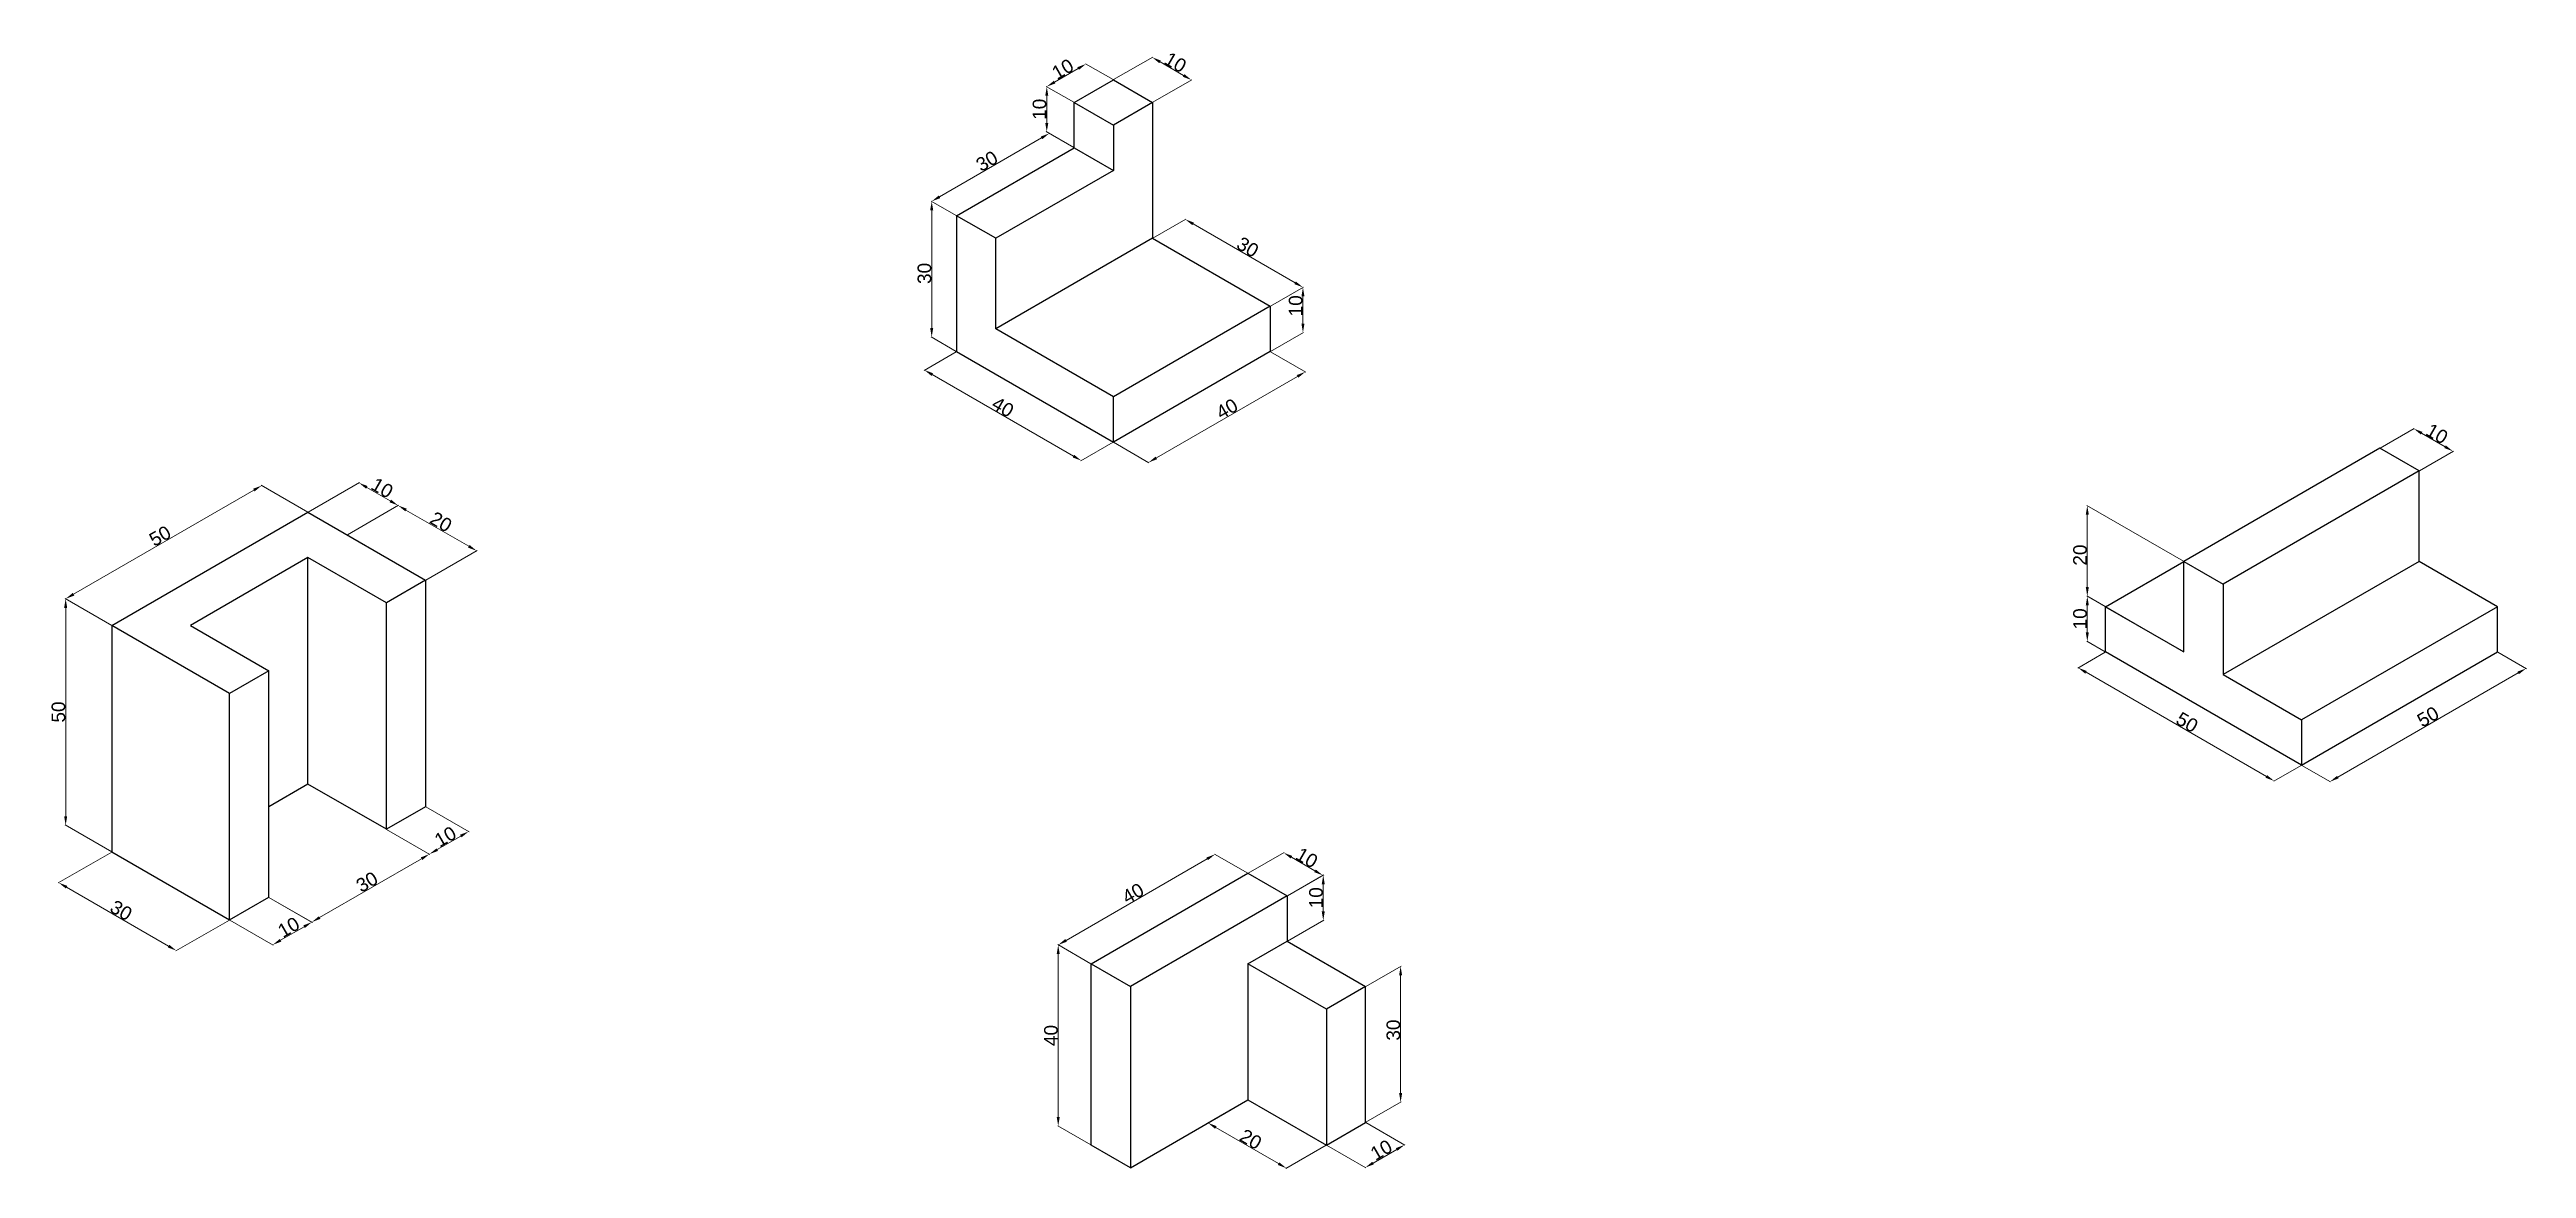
# Model space of a CAD drawing. Header units: millimetres. Extents: x -40 to 507, y -105 to 142.
import ezdxf

# ---------------------------------------------------------------- set-up
doc = ezdxf.new("R2010")
doc.units = ezdxf.units.MM
doc.header["$MEASUREMENT"] = 0
doc.layers.add('AM_5', color=3, linetype='Continuous', lineweight=15)
doc.styles.get("Standard").update_dxf_attribs({"font": 'arial.ttf'})
doc.dimstyles.new('AM_ANSI$0', dxfattribs={"dimtxt": 3, "dimasz": 2, "dimexe": 0.1, "dimexo": 0.05, "dimgap": 0.06, "dimtad": 1, "dimtoh": 1, "dimdec": 3, "dimzin": 9, "dimdsep": 46, "dimtxsty": 'Standard', "dimcen": 0, "dimclrd": 256, "dimclre": 256, "dimclrt": 2, "dimadec": 0, "dimazin": 2, "dimtp": 0.1, "dimtm": 0.1, "dimtfac": 0.71, "dimtdec": 3, "dimtofl": 0, "dimtmove": 0, "dimatfit": 3, "dimfxl": 1, "dimtolj": 1, "dimtzin": 7, "dimlwd": -1, "dimlwe": -1, "dimarcsym": 1})

# ---------------------------------------------------------------- blocks, each defined once
blk = doc.blocks.new('*D5')
at = {"layer": 'AM_5', "transparency": 16777216}
for p, q in [((-34.47, 21.9), (5.37, 44.9)), ((17.27, 40.03), (7, 45.96)), ((-26.03, 15.03), (-36.3, 20.96))]:
    blk.add_line(p, q, dxfattribs=at)
for points in [[(5.2, 45.19), (5.53, 44.61), (7.1, 45.9)], [(-34.64, 22.19), (-34.3, 21.61), (-36.2, 20.9)]]:
    blk.add_solid(points, dxfattribs=at)
at = {"layer": 'Defpoints', "color": 0, "transparency": 16777216}
for p in [(7.1, 45.9), (17.32, 40), (-25.98, 15)]:
    blk.add_point(p, dxfattribs=at)
at = {"layer": 'AM_5', "color": 2, "transparency": 16777216, "insert": (-15.35, 34.78), "char_height": 3, "attachment_point": 5, "rotation": 30}
blk.add_mtext('\\A1;50', dxfattribs=at)
blk = doc.blocks.new('*D6')
at = {"layer": 'AM_5', "transparency": 16777216}
for p, q in [((-26.03, 15.03), (-36.3, 20.96)), ((-36.2, 18.9), (-36.2, -27.1)), ((-26.03, -34.97), (-36.3, -29.04))]:
    blk.add_line(p, q, dxfattribs=at)
for points in [[(-36.54, 18.9), (-35.87, 18.9), (-36.2, 20.9)], [(-36.54, -27.1), (-35.87, -27.1), (-36.2, -29.1)]]:
    blk.add_solid(points, dxfattribs=at)
at = {"layer": 'Defpoints', "color": 0, "transparency": 16777216}
for p in [(-25.98, 15), (-36.2, -29.1), (-25.98, -35)]:
    blk.add_point(p, dxfattribs=at)
at = {"layer": 'AM_5', "color": 2, "transparency": 16777216, "insert": (-37.79, -4.1), "char_height": 3, "attachment_point": 5, "rotation": 90}
blk.add_mtext('\\A1;50', dxfattribs=at)
blk = doc.blocks.new('*D7')
at = {"layer": 'AM_5', "transparency": 16777216}
for p, q in [((-26.03, -35.03), (-37.83, -41.84)), ((-36, -42.78), (-13.48, -55.78)), ((-0.05, -50.03), (-11.85, -56.84))]:
    blk.add_line(p, q, dxfattribs=at)
for points in [[(-35.83, -42.5), (-36.17, -43.07), (-37.73, -41.78)], [(-13.32, -55.5), (-13.65, -56.07), (-11.75, -56.78)]]:
    blk.add_solid(points, dxfattribs=at)
at = {"layer": 'Defpoints', "color": 0, "transparency": 16777216}
for p in [(-25.98, -35), (0, -50), (-11.75, -56.78)]:
    blk.add_point(p, dxfattribs=at)
at = {"layer": 'AM_5', "color": 2, "transparency": 16777216, "insert": (-23.94, -47.91), "char_height": 3, "attachment_point": 5, "rotation": 330}
blk.add_mtext('\\A1;30', dxfattribs=at)
blk = doc.blocks.new('*D8')
at = {"layer": 'AM_5', "transparency": 16777216}
for p, q in [((8.71, -45.03), (18.29, -50.56)), ((0.05, -50.03), (9.63, -55.56)), ((11.26, -54.5), (16.46, -51.5))]:
    blk.add_line(p, q, dxfattribs=at)
for points in [[(11.09, -54.21), (11.43, -54.79), (9.53, -55.5)], [(16.29, -51.21), (16.62, -51.79), (18.19, -50.5)]]:
    blk.add_solid(points, dxfattribs=at)
at = {"layer": 'Defpoints', "color": 0, "transparency": 16777216}
for p in [(8.66, -45), (0, -50), (18.19, -50.5)]:
    blk.add_point(p, dxfattribs=at)
at = {"layer": 'AM_5', "color": 2, "transparency": 16777216, "insert": (13.06, -51.62), "char_height": 3, "attachment_point": 5, "rotation": 30}
blk.add_mtext('\\A1;10', dxfattribs=at)
blk = doc.blocks.new('*D9')
at = {"layer": 'AM_5', "transparency": 16777216}
for p, q in [((43.35, -25.03), (52.9, -30.54)), ((34.69, -30.03), (44.24, -35.54)), ((45.87, -34.48), (51.07, -31.48))]:
    blk.add_line(p, q, dxfattribs=at)
for points in [[(50.9, -31.2), (51.24, -31.77), (52.8, -30.48)], [(45.71, -34.2), (46.04, -34.77), (44.14, -35.48)]]:
    blk.add_solid(points, dxfattribs=at)
at = {"layer": 'Defpoints', "color": 0, "transparency": 16777216}
for p in [(43.3, -25), (34.64, -30), (52.8, -30.48)]:
    blk.add_point(p, dxfattribs=at)
at = {"layer": 'AM_5', "color": 2, "transparency": 16777216, "insert": (47.67, -31.61), "char_height": 3, "attachment_point": 5, "rotation": 30}
blk.add_mtext('\\A1;10', dxfattribs=at)
blk = doc.blocks.new('*D10')
at = {"layer": 'AM_5', "transparency": 16777216}
for p, q in [((34.69, -30.03), (44.24, -35.54)), ((19.89, -49.48), (42.41, -36.48)), ((8.71, -45.03), (18.26, -50.54))]:
    blk.add_line(p, q, dxfattribs=at)
for points in [[(42.24, -36.2), (42.58, -36.77), (44.14, -35.48)], [(19.73, -49.2), (20.06, -49.77), (18.16, -50.48)]]:
    blk.add_solid(points, dxfattribs=at)
at = {"layer": 'Defpoints', "color": 0, "transparency": 16777216}
for p in [(34.64, -30), (44.14, -35.48), (8.66, -45)]:
    blk.add_point(p, dxfattribs=at)
at = {"layer": 'AM_5', "color": 2, "transparency": 16777216, "insert": (30.35, -41.61), "char_height": 3, "attachment_point": 5, "rotation": 30}
blk.add_mtext('\\A1;30', dxfattribs=at)
blk = doc.blocks.new('*D12')
at = {"layer": 'AM_5', "transparency": 16777216}
for p, q in [((26.03, 35.03), (37.34, 41.56)), ((38.97, 40.5), (52.83, 32.5)), ((43.35, 25.03), (54.66, 31.56))]:
    blk.add_line(p, q, dxfattribs=at)
for points in [[(39.14, 40.79), (38.81, 40.21), (37.24, 41.5)], [(53, 32.79), (52.66, 32.21), (54.56, 31.5)]]:
    blk.add_solid(points, dxfattribs=at)
at = {"layer": 'Defpoints', "color": 0, "transparency": 16777216}
for p in [(25.98, 35), (54.56, 31.5), (43.3, 25)]:
    blk.add_point(p, dxfattribs=at)
at = {"layer": 'AM_5', "color": 2, "transparency": 16777216, "insert": (46.7, 37.88), "char_height": 3, "attachment_point": 5, "rotation": 330}
blk.add_mtext('\\A1;20', dxfattribs=at)
blk = doc.blocks.new('*D13')
at = {"layer": 'AM_5', "transparency": 16777216}
for p, q in [((17.37, 40.03), (28.68, 46.56)), ((30.31, 45.5), (35.51, 42.5)), ((26.03, 35.03), (37.34, 41.56))]:
    blk.add_line(p, q, dxfattribs=at)
for points in [[(30.48, 45.79), (30.15, 45.21), (28.58, 46.5)], [(35.68, 42.79), (35.34, 42.21), (37.24, 41.5)]]:
    blk.add_solid(points, dxfattribs=at)
at = {"layer": 'Defpoints', "color": 0, "transparency": 16777216}
for p in [(17.32, 40), (37.24, 41.5), (25.98, 35)]:
    blk.add_point(p, dxfattribs=at)
at = {"layer": 'AM_5', "color": 2, "transparency": 16777216, "insert": (33.71, 45.38), "char_height": 3, "attachment_point": 5, "rotation": 330}
blk.add_mtext('\\A1;10', dxfattribs=at)
blk = doc.blocks.new('*D14')
at = {"layer": 'AM_5', "transparency": 16777216}
for p, q in [((186.5, 130.52), (180.4, 134.04)), ((180.5, 131.98), (180.5, 125.98)), ((186.5, 120.52), (180.4, 124.04))]:
    blk.add_line(p, q, dxfattribs=at)
for points in [[(180.17, 131.98), (180.84, 131.98), (180.5, 133.98)], [(180.17, 125.98), (180.84, 125.98), (180.5, 123.98)]]:
    blk.add_solid(points, dxfattribs=at)
at = {"layer": 'Defpoints', "color": 0, "transparency": 16777216}
for p in [(186.55, 130.49), (180.5, 123.98), (186.55, 120.49)]:
    blk.add_point(p, dxfattribs=at)
at = {"layer": 'AM_5', "color": 2, "transparency": 16777216, "insert": (178.91, 128.98), "char_height": 3, "attachment_point": 5, "rotation": 90}
blk.add_mtext('\\A1;10', dxfattribs=at)
blk = doc.blocks.new('*D15')
at = {"layer": 'AM_5', "transparency": 16777216}
for p, q in [((182.23, 134.98), (187.43, 137.98)), ((195.16, 135.52), (189.06, 139.04)), ((186.5, 130.52), (180.4, 134.04))]:
    blk.add_line(p, q, dxfattribs=at)
for points in [[(187.26, 138.27), (187.6, 137.69), (189.16, 138.98)], [(182.07, 135.27), (182.4, 134.69), (180.5, 133.98)]]:
    blk.add_solid(points, dxfattribs=at)
at = {"layer": 'Defpoints', "color": 0, "transparency": 16777216}
for p in [(189.16, 138.98), (195.21, 135.49), (186.55, 130.49)]:
    blk.add_point(p, dxfattribs=at)
at = {"layer": 'AM_5', "color": 2, "transparency": 16777216, "insert": (184.04, 137.86), "char_height": 3, "attachment_point": 5, "rotation": 30}
blk.add_mtext('\\A1;10', dxfattribs=at)
blk = doc.blocks.new('*D16')
at = {"layer": 'AM_5', "transparency": 16777216}
for p, q in [((160.52, 105.52), (154.99, 108.71)), ((155.09, 80.66), (155.09, 106.66)), ((160.52, 75.52), (154.99, 78.71))]:
    blk.add_line(p, q, dxfattribs=at)
for points in [[(154.75, 106.66), (155.42, 106.66), (155.09, 108.66)], [(154.75, 80.66), (155.42, 80.66), (155.09, 78.66)]]:
    blk.add_solid(points, dxfattribs=at)
at = {"layer": 'Defpoints', "color": 0, "transparency": 16777216}
for p in [(155.09, 108.66), (160.57, 105.49), (160.57, 75.49)]:
    blk.add_point(p, dxfattribs=at)
at = {"layer": 'AM_5', "color": 2, "transparency": 16777216, "insert": (153.49, 92.74), "char_height": 3, "attachment_point": 5, "rotation": 90}
blk.add_mtext('\\A1;30', dxfattribs=at)
blk = doc.blocks.new('*D17')
at = {"layer": 'AM_5', "transparency": 16777216}
for p, q in [((160.52, 75.46), (153.39, 71.34)), ((155.22, 70.4), (186.4, 52.4)), ((195.16, 55.46), (188.03, 51.34))]:
    blk.add_line(p, q, dxfattribs=at)
for points in [[(155.39, 70.69), (155.05, 70.11), (153.49, 71.4)], [(186.56, 52.69), (186.23, 52.11), (188.13, 51.4)]]:
    blk.add_solid(points, dxfattribs=at)
at = {"layer": 'Defpoints', "color": 0, "transparency": 16777216}
for p in [(160.57, 75.49), (195.21, 55.49), (188.13, 51.4)]:
    blk.add_point(p, dxfattribs=at)
at = {"layer": 'AM_5', "color": 2, "transparency": 16777216, "insert": (170.81, 63.24), "char_height": 3, "attachment_point": 5, "rotation": 330}
blk.add_mtext('\\A1;40', dxfattribs=at)
blk = doc.blocks.new('*D18')
at = {"layer": 'AM_5', "transparency": 16777216}
for p, q in [((229.9, 75.46), (237.72, 70.95)), ((204.71, 52), (235.89, 70)), ((195.26, 55.46), (203.08, 50.95))]:
    blk.add_line(p, q, dxfattribs=at)
for points in [[(235.72, 70.29), (236.06, 69.72), (237.62, 71)], [(204.55, 52.29), (204.88, 51.72), (202.98, 51)]]:
    blk.add_solid(points, dxfattribs=at)
at = {"layer": 'Defpoints', "color": 0, "transparency": 16777216}
for p in [(229.85, 75.49), (237.62, 71), (195.21, 55.49)]:
    blk.add_point(p, dxfattribs=at)
at = {"layer": 'AM_5', "color": 2, "transparency": 16777216, "insert": (220.3, 62.84), "char_height": 3, "attachment_point": 5, "rotation": 30}
blk.add_mtext('\\A1;40', dxfattribs=at)
blk = doc.blocks.new('*D19')
at = {"layer": 'AM_5', "transparency": 16777216}
for p, q in [((229.9, 85.52), (237.19, 89.72)), ((237.09, 81.67), (237.09, 87.67)), ((229.9, 75.52), (237.19, 79.72))]:
    blk.add_line(p, q, dxfattribs=at)
for points in [[(236.75, 87.67), (237.42, 87.67), (237.09, 89.67)], [(236.75, 81.67), (237.42, 81.67), (237.09, 79.67)]]:
    blk.add_solid(points, dxfattribs=at)
at = {"layer": 'Defpoints', "color": 0, "transparency": 16777216}
for p in [(237.09, 89.67), (229.85, 85.49), (229.85, 75.49)]:
    blk.add_point(p, dxfattribs=at)
at = {"layer": 'AM_5', "color": 2, "transparency": 16777216, "insert": (235.49, 85.59), "char_height": 3, "attachment_point": 5, "rotation": 90}
blk.add_mtext('\\A1;10', dxfattribs=at)
blk = doc.blocks.new('*D20')
at = {"layer": 'AM_5', "transparency": 16777216}
for p, q in [((156.82, 109.66), (179.34, 122.66)), ((186.5, 120.52), (180.97, 123.71)), ((160.52, 105.52), (154.99, 108.71))]:
    blk.add_line(p, q, dxfattribs=at)
for points in [[(179.17, 122.95), (179.5, 122.37), (181.07, 123.66)], [(156.65, 109.95), (156.99, 109.37), (155.09, 108.66)]]:
    blk.add_solid(points, dxfattribs=at)
at = {"layer": 'Defpoints', "color": 0, "transparency": 16777216}
for p in [(181.07, 123.66), (186.55, 120.49), (160.57, 105.49)]:
    blk.add_point(p, dxfattribs=at)
at = {"layer": 'AM_5', "color": 2, "transparency": 16777216, "insert": (167.28, 117.54), "char_height": 3, "attachment_point": 5, "rotation": 30}
blk.add_mtext('\\A1;30', dxfattribs=at)
blk = doc.blocks.new('*D21')
at = {"layer": 'AM_5', "transparency": 16777216}
for p, q in [((195.26, 135.52), (203.9, 140.51)), ((205.53, 139.45), (210.73, 136.45)), ((203.92, 130.52), (212.56, 135.51))]:
    blk.add_line(p, q, dxfattribs=at)
for points in [[(205.7, 139.74), (205.36, 139.16), (203.8, 140.45)], [(210.89, 136.74), (210.56, 136.16), (212.46, 135.45)]]:
    blk.add_solid(points, dxfattribs=at)
at = {"layer": 'Defpoints', "color": 0, "transparency": 16777216}
for p in [(195.21, 135.49), (212.46, 135.45), (203.87, 130.49)]:
    blk.add_point(p, dxfattribs=at)
at = {"layer": 'AM_5', "color": 2, "transparency": 16777216, "insert": (208.92, 139.33), "char_height": 3, "attachment_point": 5, "rotation": 330}
blk.add_mtext('\\A1;10', dxfattribs=at)
blk = doc.blocks.new('*D22')
at = {"layer": 'AM_5', "transparency": 16777216}
for p, q in [((203.92, 100.52), (211.21, 104.72)), ((212.84, 103.67), (235.35, 90.67)), ((229.9, 85.52), (237.19, 89.72))]:
    blk.add_line(p, q, dxfattribs=at)
for points in [[(213, 103.96), (212.67, 103.38), (211.11, 104.67)], [(235.52, 90.96), (235.19, 90.38), (237.09, 89.67)]]:
    blk.add_solid(points, dxfattribs=at)
at = {"layer": 'Defpoints', "color": 0, "transparency": 16777216}
for p in [(203.87, 100.49), (237.09, 89.67), (229.85, 85.49)]:
    blk.add_point(p, dxfattribs=at)
at = {"layer": 'AM_5', "color": 2, "transparency": 16777216, "insert": (224.89, 98.55), "char_height": 3, "attachment_point": 5, "rotation": 330}
blk.add_mtext('\\A1;30', dxfattribs=at)
blk = doc.blocks.new('*D23')
at = {"layer": 'AM_5', "transparency": 16777216}
for p, q in [((184.76, -54.52), (215.94, -36.52)), ((224.89, -39.69), (217.57, -35.46)), ((190.25, -59.69), (182.93, -55.46))]:
    blk.add_line(p, q, dxfattribs=at)
for points in [[(215.77, -36.23), (216.1, -36.81), (217.67, -35.52)], [(184.59, -54.23), (184.93, -54.81), (183.03, -55.52)]]:
    blk.add_solid(points, dxfattribs=at)
at = {"layer": 'Defpoints', "color": 0, "transparency": 16777216}
for p in [(217.67, -35.52), (224.94, -39.72), (190.3, -59.72)]:
    blk.add_point(p, dxfattribs=at)
at = {"layer": 'AM_5', "color": 2, "transparency": 16777216, "insert": (199.55, -44.14), "char_height": 3, "attachment_point": 5, "rotation": 30}
blk.add_mtext('\\A1;40', dxfattribs=at)
blk = doc.blocks.new('*D24')
at = {"layer": 'AM_5', "transparency": 16777216}
for p, q in [((190.25, -59.69), (182.93, -55.46)), ((183.03, -93.52), (183.03, -57.52)), ((190.25, -99.69), (182.93, -95.46))]:
    blk.add_line(p, q, dxfattribs=at)
for points in [[(182.7, -57.52), (183.36, -57.52), (183.03, -55.52)], [(182.7, -93.52), (183.36, -93.52), (183.03, -95.52)]]:
    blk.add_solid(points, dxfattribs=at)
at = {"layer": 'Defpoints', "color": 0, "transparency": 16777216}
for p in [(183.03, -55.52), (190.3, -59.72), (190.3, -99.72)]:
    blk.add_point(p, dxfattribs=at)
at = {"layer": 'AM_5', "color": 2, "transparency": 16777216, "insert": (181.44, -75.52), "char_height": 3, "attachment_point": 5, "rotation": 90}
blk.add_mtext('\\A1;40', dxfattribs=at)
blk = doc.blocks.new('*D25')
at = {"layer": 'AM_5', "transparency": 16777216}
for p, q in [((224.99, -39.69), (232.93, -35.11)), ((234.56, -36.17), (239.75, -39.17)), ((233.65, -44.69), (241.59, -40.11))]:
    blk.add_line(p, q, dxfattribs=at)
for points in [[(234.73, -35.88), (234.39, -36.45), (232.83, -35.17)], [(239.92, -38.88), (239.59, -39.45), (241.49, -40.17)]]:
    blk.add_solid(points, dxfattribs=at)
at = {"layer": 'Defpoints', "color": 0, "transparency": 16777216}
for p in [(224.94, -39.72), (241.49, -40.17), (233.6, -44.72)]:
    blk.add_point(p, dxfattribs=at)
at = {"layer": 'AM_5', "color": 2, "transparency": 16777216, "insert": (237.95, -36.29), "char_height": 3, "attachment_point": 5, "rotation": 330}
blk.add_mtext('\\A1;10', dxfattribs=at)
blk = doc.blocks.new('*D26')
at = {"layer": 'AM_5', "transparency": 16777216}
for p, q in [((233.65, -44.69), (241.67, -40.06)), ((241.57, -42.11), (241.57, -48.11)), ((233.65, -54.69), (241.67, -50.06))]:
    blk.add_line(p, q, dxfattribs=at)
for points in [[(241.24, -42.11), (241.91, -42.11), (241.57, -40.11)], [(241.24, -48.11), (241.91, -48.11), (241.57, -50.11)]]:
    blk.add_solid(points, dxfattribs=at)
at = {"layer": 'Defpoints', "color": 0, "transparency": 16777216}
for p in [(233.6, -44.72), (241.57, -50.11), (233.6, -54.72)]:
    blk.add_point(p, dxfattribs=at)
at = {"layer": 'AM_5', "color": 2, "transparency": 16777216, "insert": (239.98, -45.11), "char_height": 3, "attachment_point": 5, "rotation": 90}
blk.add_mtext('\\A1;10', dxfattribs=at)
blk = doc.blocks.new('*D27')
at = {"layer": 'AM_5', "transparency": 16777216}
for p, q in [((224.89, -89.75), (216.01, -94.88)), ((217.84, -95.82), (231.7, -103.82)), ((242.21, -99.75), (233.33, -104.88))]:
    blk.add_line(p, q, dxfattribs=at)
for points in [[(218.01, -95.53), (217.67, -96.11), (216.11, -94.82)], [(231.86, -103.53), (231.53, -104.11), (233.43, -104.82)]]:
    blk.add_solid(points, dxfattribs=at)
at = {"layer": 'Defpoints', "color": 0, "transparency": 16777216}
for p in [(224.94, -89.72), (242.26, -99.72), (233.43, -104.82)]:
    blk.add_point(p, dxfattribs=at)
at = {"layer": 'AM_5', "color": 2, "transparency": 16777216, "insert": (225.56, -98.44), "char_height": 3, "attachment_point": 5, "rotation": 330}
blk.add_mtext('\\A1;20', dxfattribs=at)
blk = doc.blocks.new('*D28')
at = {"layer": 'AM_5', "transparency": 16777216}
for p, q in [((250.97, -94.75), (259.62, -99.74)), ((242.31, -99.75), (250.96, -104.74)), ((252.59, -103.68), (257.79, -100.68))]:
    blk.add_line(p, q, dxfattribs=at)
for points in [[(252.42, -103.39), (252.76, -103.97), (250.86, -104.68)], [(257.62, -100.39), (257.95, -100.97), (259.52, -99.68)]]:
    blk.add_solid(points, dxfattribs=at)
at = {"layer": 'Defpoints', "color": 0, "transparency": 16777216}
for p in [(250.92, -94.72), (242.26, -99.72), (259.52, -99.68)]:
    blk.add_point(p, dxfattribs=at)
at = {"layer": 'AM_5', "color": 2, "transparency": 16777216, "insert": (254.39, -100.8), "char_height": 3, "attachment_point": 5, "rotation": 30}
blk.add_mtext('\\A1;10', dxfattribs=at)
blk = doc.blocks.new('*D29')
at = {"layer": 'AM_5', "transparency": 16777216}
for p, q in [((250.97, -64.69), (258.76, -60.19)), ((258.66, -62.25), (258.66, -88.25)), ((250.97, -94.69), (258.76, -90.19))]:
    blk.add_line(p, q, dxfattribs=at)
for points in [[(258.33, -62.25), (259, -62.25), (258.66, -60.25)], [(258.33, -88.25), (259, -88.25), (258.66, -90.25)]]:
    blk.add_solid(points, dxfattribs=at)
at = {"layer": 'Defpoints', "color": 0, "transparency": 16777216}
for p in [(250.92, -64.72), (258.66, -90.25), (250.92, -94.72)]:
    blk.add_point(p, dxfattribs=at)
at = {"layer": 'AM_5', "color": 2, "transparency": 16777216, "insert": (257.07, -74.33), "char_height": 3, "attachment_point": 5, "rotation": 90}
blk.add_mtext('\\A1;30', dxfattribs=at)
blk = doc.blocks.new('*D30')
at = {"layer": 'AM_5', "transparency": 16777216}
for p, q in [((414.3, 9.12), (408.22, 5.61)), ((410.05, 4.67), (449.89, -18.33)), ((457.6, -15.88), (451.52, -19.39))]:
    blk.add_line(p, q, dxfattribs=at)
for points in [[(410.22, 4.96), (409.88, 4.38), (408.32, 5.67)], [(450.05, -18.04), (449.72, -18.62), (451.62, -19.33)]]:
    blk.add_solid(points, dxfattribs=at)
at = {"layer": 'Defpoints', "color": 0, "transparency": 16777216}
for p in [(414.35, 9.15), (457.65, -15.85), (451.62, -19.33)]:
    blk.add_point(p, dxfattribs=at)
at = {"layer": 'AM_5', "color": 2, "transparency": 16777216, "insert": (432.37, -6.38), "char_height": 3, "attachment_point": 5, "rotation": 330}
blk.add_mtext('\\A1;50', dxfattribs=at)
blk = doc.blocks.new('*D31')
at = {"layer": 'AM_5', "transparency": 16777216}
for p, q in [((501, 9.12), (507.34, 5.47)), ((465.67, -18.48), (505.5, 4.52)), ((457.7, -15.88), (464.04, -19.53))]:
    blk.add_line(p, q, dxfattribs=at)
for points in [[(505.34, 4.81), (505.67, 4.24), (507.24, 5.52)], [(465.5, -18.19), (465.83, -18.76), (463.94, -19.48)]]:
    blk.add_solid(points, dxfattribs=at)
at = {"layer": 'Defpoints', "color": 0, "transparency": 16777216}
for p in [(500.95, 9.15), (507.24, 5.52), (457.65, -15.85)]:
    blk.add_point(p, dxfattribs=at)
at = {"layer": 'AM_5', "color": 2, "transparency": 16777216, "insert": (485.59, -5.14), "char_height": 3, "attachment_point": 5, "rotation": 30}
blk.add_mtext('\\A1;50', dxfattribs=at)
blk = doc.blocks.new('*D32')
at = {"layer": 'AM_5', "transparency": 16777216}
for p, q in [((414.3, 19.18), (410.23, 21.53)), ((410.33, 13.47), (410.33, 19.47)), ((414.3, 9.18), (410.23, 11.53))]:
    blk.add_line(p, q, dxfattribs=at)
for points in [[(410, 19.47), (410.67, 19.47), (410.33, 21.47)], [(410, 13.47), (410.67, 13.47), (410.33, 11.47)]]:
    blk.add_solid(points, dxfattribs=at)
at = {"layer": 'Defpoints', "color": 0, "transparency": 16777216}
for p in [(410.33, 21.47), (414.35, 19.15), (414.35, 9.15)]:
    blk.add_point(p, dxfattribs=at)
at = {"layer": 'AM_5', "color": 2, "transparency": 16777216, "insert": (408.74, 16.47), "char_height": 3, "attachment_point": 5, "rotation": 90}
blk.add_mtext('\\A1;10', dxfattribs=at)
blk = doc.blocks.new('*D33')
at = {"layer": 'AM_5', "transparency": 16777216}
for p, q in [((431.62, 29.18), (410.23, 41.53)), ((410.33, 23.47), (410.33, 39.47)), ((431.62, 9.18), (410.23, 21.53))]:
    blk.add_line(p, q, dxfattribs=at)
for points in [[(410, 39.47), (410.67, 39.47), (410.33, 41.47)], [(410, 23.47), (410.67, 23.47), (410.33, 21.47)]]:
    blk.add_solid(points, dxfattribs=at)
at = {"layer": 'Defpoints', "color": 0, "transparency": 16777216}
for p in [(410.33, 41.47), (431.67, 29.15), (431.67, 9.15)]:
    blk.add_point(p, dxfattribs=at)
at = {"layer": 'AM_5', "color": 2, "transparency": 16777216, "insert": (408.74, 30.55), "char_height": 3, "attachment_point": 5, "rotation": 90}
blk.add_mtext('\\A1;20', dxfattribs=at)
blk = doc.blocks.new('*D34')
at = {"layer": 'AM_5', "transparency": 16777216}
for p, q in [((475.02, 54.18), (482.54, 58.52)), ((484.17, 57.47), (489.37, 54.47)), ((483.68, 49.18), (491.2, 53.52))]:
    blk.add_line(p, q, dxfattribs=at)
for points in [[(484.34, 57.75), (484, 57.18), (482.44, 58.47)], [(489.53, 54.75), (489.2, 54.18), (491.1, 53.47)]]:
    blk.add_solid(points, dxfattribs=at)
at = {"layer": 'Defpoints', "color": 0, "transparency": 16777216}
for p in [(474.97, 54.15), (491.1, 53.47), (483.63, 49.15)]:
    blk.add_point(p, dxfattribs=at)
at = {"layer": 'AM_5', "color": 2, "transparency": 16777216, "insert": (487.57, 57.34), "char_height": 3, "attachment_point": 5, "rotation": 330}
blk.add_mtext('\\A1;10', dxfattribs=at)

msp = doc.modelspace()

# ---------------------------------------------------------------- linework, layer by layer
for p, q in [((186.5516, 130.4903), (195.2119, 135.4903)), ((195.2119, 135.4903), (203.8721, 130.4903)), ((186.5516, 120.4903), (186.5516, 130.4903)), ((186.5516, 130.4903), (195.2119, 125.4903)), ((203.8721, 130.4903), (195.2119, 125.4903)), ((203.8721, 130.4903), (203.8721, 100.4903)), ((160.5708, 105.4903), (186.5516, 120.4903)), ((186.5516, 120.4903), (195.2119, 115.4903)), ((195.2119, 125.4903), (195.2119, 115.4903)), ((195.2119, 115.4903), (169.2311, 100.4903)), ((160.5708, 105.4903), (160.5708, 75.4903)), ((169.2311, 100.4903), (160.5708, 105.4903)), ((169.2311, 80.4903), (169.2311, 100.4903)), ((203.8721, 100.4903), (169.2311, 80.4903)), ((203.8721, 100.4903), (229.8529, 85.4903)), ((229.8529, 85.4903), (195.2119, 65.4903)), ((229.8529, 85.4903), (229.8529, 75.4903)), ((195.2119, 65.4903), (169.2311, 80.4903)), ((160.5708, 75.4903), (195.2119, 55.4903)), ((229.8529, 75.4903), (195.2119, 55.4903)), ((195.2119, 55.4903), (195.2119, 65.4903)), ((474.9698, 54.1533), (431.6685, 29.1533)), ((483.6301, 49.1533), (474.9698, 54.1533)), ((483.6301, 49.1533), (440.3288, 24.1533)), ((483.6301, 29.1533), (483.6301, 49.1533)), ((-25.9808, 15), (17.3205, 40)), ((17.3205, 40), (43.3013, 25)), ((17.3205, 30), (-8.6603, 15)), ((34.641, 20), (17.3205, 30)), ((17.3205, -20), (17.3205, 30)), ((414.348, 19.1533), (431.6685, 29.1533)), ((431.6685, 9.1533), (431.6685, 29.1533)), ((431.6685, 29.1533), (440.3288, 24.1533)), ((483.6301, 29.1533), (440.3288, 4.1533)), ((500.9506, 19.1533), (483.6301, 29.1533)), ((43.3013, 25), (34.641, 20)), ((43.3013, 25), (43.3013, -25)), ((440.3288, 24.1533), (440.3288, 4.1533)), ((34.641, -30), (34.641, 20)), ((414.348, 9.1533), (414.348, 19.1533)), ((414.348, 19.1533), (431.6685, 9.1533)), ((500.9506, 19.1533), (457.6493, -5.8467)), ((500.9506, 9.1533), (500.9506, 19.1533)), ((0, 0), (-25.9808, 15)), ((-25.9808, 15), (-25.9808, -35)), ((-8.6603, 15), (8.6603, 5)), ((457.6493, -15.8467), (414.348, 9.1533)), ((457.6493, -15.8467), (500.9506, 9.1533)), ((8.6603, 5), (0, 0)), ((0, -50), (0, 0)), ((8.6603, -45), (8.6603, 5)), ((440.3288, 4.1533), (457.6493, -5.8467)), ((457.6493, -5.8467), (457.6493, -15.8467)), ((17.3205, -20), (8.6603, -25)), ((34.641, -30), (17.3205, -20)), ((43.3013, -25), (34.641, -30)), ((-25.9808, -35), (0, -50)), ((190.3014, -59.7172), (224.9425, -39.7172)), ((224.9425, -39.7172), (233.6027, -44.7172)), ((0, -50), (8.6603, -45)), ((233.6027, -44.7172), (198.9617, -64.7172)), ((233.6027, -44.7172), (233.6027, -54.7172)), ((190.3014, -99.7172), (190.3014, -59.7172)), ((190.3014, -59.7172), (198.9617, -64.7172)), ((224.9425, -59.7172), (233.6027, -54.7172)), ((242.263, -69.7172), (224.9425, -59.7172)), ((224.9425, -59.7172), (224.9425, -89.7172)), ((233.6027, -54.7172), (250.9232, -64.7172)), ((198.9617, -64.7172), (198.9617, -104.7172)), ((250.9232, -64.7172), (242.263, -69.7172)), ((250.9232, -94.7172), (250.9232, -64.7172)), ((242.263, -69.7172), (242.263, -99.7172)), ((198.9617, -104.7172), (224.9425, -89.7172)), ((224.9425, -89.7172), (242.263, -99.7172)), ((242.263, -99.7172), (250.9232, -94.7172)), ((198.9617, -104.7172), (190.3014, -99.7172))]:
    msp.add_line(p, q)

# ---------------------------------------------------------------- dimensions: what is measured, and where the dimension line sits
at = {"layer": 'AM_5'}
for p1, p2, distance, picture, middle in [((186.5516, 130.4903), (195.2119, 135.4903), 6.0491, '*D15', (184.0368, 137.8613)), ((160.5708, 105.4903), (186.5516, 120.4903), 5.4843, '*D20', (167.2805, 117.5361)), ((203.8721, 100.4903), (229.8529, 85.4903), 7.2338, '*D22', (224.8927, 98.5462)), ((474.9698, 54.1533), (483.6301, 49.1533), 7.4698, '*D34', (487.5656, 57.3444)), ((17.3205, 40), (25.9808, 35), 11.2614, '*D13', (33.7079, 45.3803)), ((34.641, -30), (43.3013, -25), -9.4996, '*D9', (47.6748, -31.6061)), ((8.6603, -45), (34.641, -30), -9.4996, '*D10', (30.3538, -41.6052)), ((-25.9808, -35), (0, -50), -11.7509, '*D7', (-23.9449, -47.905)), ((190.3014, -59.7172), (224.9425, -39.7172), 7.2722, '*D23', (199.5539, -44.1401)), ((224.9425, -39.7172), (233.6027, -44.7172), 7.8841, '*D25', (237.9526, -36.2868)), ((0, -50), (8.6603, -45), -9.5281, '*D8', (13.0624, -51.6226)), ((224.9425, -89.7172), (242.263, -99.7172), -8.8342, '*D27', (225.5644, -98.4391)), ((242.263, -99.7172), (250.9232, -94.7172), -8.5959, '*D28', (254.3931, -100.8016))]:
    dim = msp.add_aligned_dim(p1=p1, p2=p2, distance=distance, dimstyle='AM_ANSI$0', dxfattribs=at)
    dim.commit()
    dim.dimension.update_dxf_attribs({"geometry": picture, "text_midpoint": middle})
for p1, p2, distance, picture, middle in [((195.2119, 135.4903), (203.8721, 130.4903), 8.586, '*D21', (208.9239, 139.326)), ((-25.9808, 15), (17.3205, 40), 10.2224, '*D5', (-15.3484, 34.7804)), ((25.9808, 35), (43.3013, 25), 11.2614, '*D12', (46.6983, 37.8803))]:
    dim = msp.add_aligned_dim(p1=p1, p2=p2, distance=distance, dimstyle='AM_ANSI$0', override={"dimpost": ''}, dxfattribs=at)
    dim.commit()
    dim.dimension.update_dxf_attribs({"geometry": picture, "text_midpoint": middle})
for base, p1, p2, picture, middle in [((180.5025, 123.9828), (186.5516, 130.4903), (186.5516, 120.4903), '*D14', (178.9108, 128.9828)), ((-36.2032, -29.0981), (-25.9808, 15), (-25.9808, -35), '*D6', (-37.7949, -4.0981)), ((410.3333, 21.4712), (414.348, 9.1533), (414.348, 19.1533), '*D32', (408.7416, 16.4712)), ((241.5749, -50.1144), (233.6027, -44.7172), (233.6027, -54.7172), '*D26', (239.9832, -45.1144)), ((183.0292, -55.5186), (190.3014, -99.7172), (190.3014, -59.7172), '*D24', (181.4375, -75.5186))]:
    dim = msp.add_linear_dim(base=base, p1=p1, p2=p2, angle=90, dimstyle='AM_ANSI$0', dxfattribs=at)
    dim.commit()
    dim.dimension.update_dxf_attribs({"geometry": picture, "text_midpoint": middle})
for base, p1, p2, angle, picture, middle, dimtype in [((155.0865, 108.6567), (160.5708, 75.4903), (160.5708, 105.4903), 90, '*D16', (155.0865, 92.7372), 160), ((237.0867, 89.6668), (229.8529, 75.4903), (229.8529, 85.4903), 90, '*D19', (237.0867, 85.5858), 160), ((188.1295, 51.4013), (160.5708, 75.4903), (195.2119, 55.4903), 330, '*D17', (170.0131, 61.8608), 161), ((237.6225, 71.0045), (195.2119, 55.4903), (229.8529, 75.4903), 30, '*D18', (221.0979, 61.464), 161), ((410.3333, 41.4712), (431.6685, 9.1533), (431.6685, 29.1533), 90, '*D33', (410.3333, 30.5522), 160), ((451.6195, -19.328), (414.348, 9.1533), (457.6493, -15.8467), 330, '*D30', (431.5774, -7.7567), 161), ((507.2364, 5.5241), (457.6493, -15.8467), (500.9506, 9.1533), 30, '*D31', (486.3816, -6.5164), 161), ((258.6627, -90.2488), (250.9232, -64.7172), (250.9232, -94.7172), 90, '*D29', (258.6627, -74.3292), 160)]:
    dim = msp.add_linear_dim(base=base, p1=p1, p2=p2, angle=angle, dimstyle='AM_ANSI$0', dxfattribs=at)
    dim.commit()
    dim.dimension.update_dxf_attribs({"geometry": picture, "text_midpoint": middle, "dimtype": dimtype})

doc.saveas('drawing.dxf')
